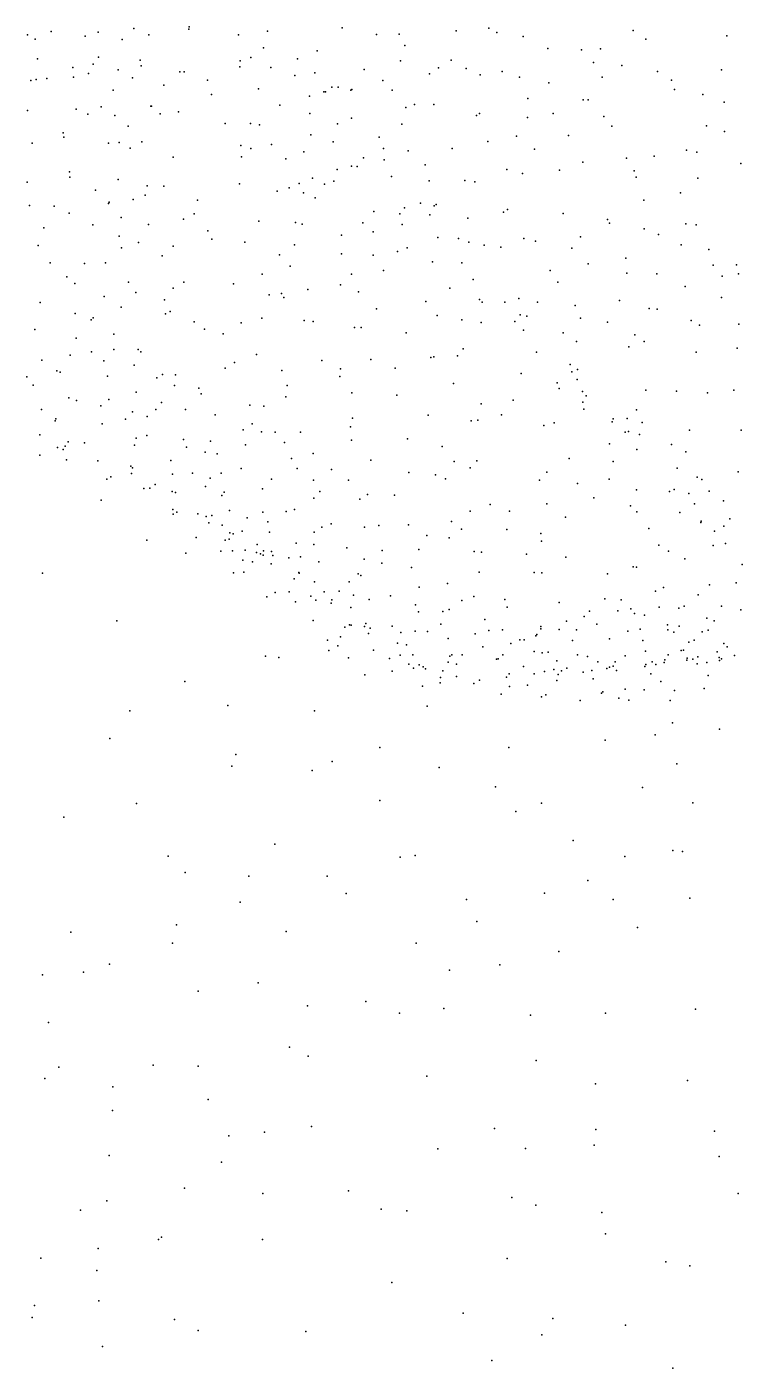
# Model space of a CAD drawing. Header units: metres. Extents: x -23.9 to 23.9, y -27.4 to 27.4.
# Drawn here: x -3.61 to -0.87, y -15.49 to -10.37 of the extents above; entities that cross this region are included whole.
import ezdxf

# ---------------------------------------------------------------- set-up
doc = ezdxf.new("R2010")
doc.units = ezdxf.units.M

msp = doc.modelspace()

# ---------------------------------------------------------------- linework, layer by layer
for p in [(-3.603, -10.398, -5.6785), (-3.5118, -10.3849, 18.0088), (-3.3329, -10.3874, 21.5098), (-3.1969, -10.3741, 16.9929), (-3.14, -10.3982, 16.8278), (-2.9864, -10.3756, 16.5417), (-2.9853, -10.3672, -4.4288), (-2.7973, -10.3979, 16.2959), (-2.6859, -10.3833, 22.1207), (-2.4009, -10.3712, -1.7537), (-2.2702, -10.3971, 15.682), (-2.1829, -10.395, 14.5539), (-1.9658, -10.3831, 15.497), (-1.8414, -10.3723, 22.7182), (-1.8107, -10.3893, 15.4514), (-1.2893, -10.381, 15.3468), (-0.9321, -10.4015, 15.3876), (-3.5733, -10.4146, 18.1449), (-3.3831, -10.4031, 17.6236), (-3.2412, -10.4154, -5.0422), (-2.7018, -10.4477, -3.4551), (-2.1613, -10.4388, 22.6439), (-1.7101, -10.4042, -1.2481), (-1.6157, -10.4498, 15.429), (-1.415, -10.4514, -1.1877), (-1.2413, -10.4143, 22.5908), (-3.564, -10.4892, 21.382), (-3.3318, -10.4832, 17.5295), (-3.1729, -10.4948, 21.5061), (-2.7909, -10.4976, -4.3144), (-2.7503, -10.4842, 21.8437), (-2.5714, -10.4897, 16.1031), (-2.4961, -10.4593, 22.3976), (-2.1782, -10.4969, 15.651), (-1.9843, -10.4949, -1.4808), (-1.4866, -10.4554, 15.3913), (-1.4413, -10.503, 14.2821), (-3.4295, -10.522, -5.516), (-3.3692, -10.5455, 17.722), (-3.3514, -10.5093, 21.4406), (-3.257, -10.5309, 17.3352), (-3.1684, -10.5161, 17.0383), (-3.0208, -10.5391, 16.6841), (-3.0041, -10.5394, -4.767), (-2.7915, -10.5197, 16.382), (-2.674, -10.5225, 22.0119), (-2.5818, -10.5529, -3.261), (-2.5054, -10.5434, -2.5149), (-2.3174, -10.53, 15.8383), (-2.0679, -10.5469, 22.6597), (-2.0337, -10.5238, 15.6127), (-1.9276, -10.5262, 22.6881), (-1.8742, -10.5505, 15.5792), (-1.7903, -10.5377, 14.3607), (-1.3336, -10.5152, 22.5777), (-1.1964, -10.5375, 15.433), (-0.9522, -10.5309, 15.4561), (-3.5906, -10.5726, 18.3149), (-3.5691, -10.5678, 15.1773), (-3.529, -10.564, 18.1971), (-3.4269, -10.5594, 17.941), (-3.2012, -10.5626, 17.1865), (-3.0826, -10.5899, 14.9388), (-2.9148, -10.5712, 21.5533), (-2.7212, -10.6039, 21.7831), (-2.441, -10.5982, 22.3891), (-2.4163, -10.5974, -2.1603), (-2.3644, -10.6068, 22.5042), (-2.2456, -10.5721, 22.5707), (-1.7235, -10.5595, -1.4352), (-1.6122, -10.5815, 15.5157), (-1.4077, -10.559, 15.435), (-1.1441, -10.571, 22.4895), (-1.1317, -10.6067, -1.2156), (-3.275, -10.6087, 17.4653), (-2.9001, -10.6258, 16.5892), (-2.5265, -10.6319, 22.2127), (-2.4714, -10.6151, 16.0989), (-2.4651, -10.6151, -2.7454), (-2.3681, -10.6098, 15.9797), (-2.2103, -10.6097, 15.8061), (-1.6924, -10.6408, 22.6176), (-1.4804, -10.6462, 15.5165), (-1.4614, -10.6465, 22.5629), (-1.0234, -10.6251, 22.385), (-0.9419, -10.6552, 15.5297), (-3.6026, -10.6867, 21.2671), (-3.4175, -10.6817, 18.0342), (-3.3718, -10.7005, 17.892), (-3.3213, -10.673, 17.6846), (-3.269, -10.706, 21.3654), (-3.1321, -10.6697, 21.4287), (-3.1289, -10.6708, 17.0565), (-3.0962, -10.6997, -5.2146), (-3.0261, -10.6917, 16.7908), (-2.6398, -10.6666, 16.3393), (-2.5244, -10.6986, 16.2468), (-2.1582, -10.676, -1.8515), (-2.1252, -10.6635, 22.6033), (-2.0513, -10.6638, 14.4338), (-1.8883, -10.7059, 22.6405), (-1.8768, -10.6983, 15.6827), (-1.5958, -10.6977, 14.2895), (-3.2188, -10.7468, 17.4149), (-2.8482, -10.7363, 16.6433), (-2.7509, -10.7362, 21.5561), (-2.7173, -10.7414, 16.5048), (-2.4185, -10.7382, -3.3383), (-2.3652, -10.7161, 16.0907), (-2.1735, -10.7394, 15.905), (-1.6929, -10.7132, 15.6294), (-1.4023, -10.7097, -1.4611), (-1.3711, -10.7469, 15.5485), (-1.01, -10.7454, 14.2106), (-3.5849, -10.8116, 18.5152), (-3.4666, -10.7721, 18.2687), (-3.4645, -10.7885, 15.0773), (-3.2939, -10.8115, -5.4726), (-3.2522, -10.8086, 17.5801), (-3.1657, -10.8062, 17.3009), (-2.5214, -10.7794, 22.1093), (-2.4351, -10.8064, 22.2409), (-2.2596, -10.7887, -2.3103), (-1.8451, -10.8047, 15.7573), (-1.7351, -10.7852, 22.573), (-1.5371, -10.7821, 15.6253), (-0.9414, -10.7669, 22.2406), (-3.2101, -10.8305, 21.3216), (-2.7875, -10.8209, 14.7493), (-2.75, -10.8321, 16.6382), (-2.6712, -10.8164, 21.6708), (-2.5479, -10.8447, 21.983), (-2.2432, -10.8321, 16.0811), (-2.1486, -10.8407, 22.4851), (-1.9805, -10.8318, 15.836), (-1.6661, -10.8348, 15.7076), (-1.2097, -10.8612, 22.3463), (-1.0861, -10.8386, 22.2831), (-1.0467, -10.8466, 15.6111), (-3.0462, -10.8645, 16.9736), (-2.7856, -10.8643, 21.4917), (-2.6167, -10.8715, 16.5339), (-2.4198, -10.9117, 16.3607), (-2.3656, -10.9001, 14.5321), (-2.3444, -10.9007, 22.329), (-2.3195, -10.8677, -3.5256), (-2.2404, -10.8749, -2.8914), (-2.0836, -10.8942, -2.0234), (-1.7729, -10.9119, 15.8157), (-1.4827, -10.8848, 22.4709), (-1.3154, -10.8687, 22.4377), (-0.8785, -10.8888, 22.1132), (-3.6041, -10.96, 21.128), (-3.4425, -10.9211, 21.2038), (-3.4416, -10.9419, 18.3734), (-3.2563, -10.9501, 17.7415), (-2.5654, -10.9656, 21.7903), (-2.5145, -10.9458, -4.6171), (-2.4326, -10.9568, 22.1309), (-2.213, -10.9386, 16.1622), (-2.0688, -10.956, 16.0225), (-1.9332, -10.9547, 22.5378), (-1.8943, -10.9591, 15.9051), (-1.7119, -10.927, 22.5019), (-1.5707, -10.9148, -1.5709), (-1.2859, -10.9176, 15.6349), (-1.2786, -10.9417, 14.2219), (-1.0431, -10.945, 22.1786), (-3.3433, -10.9918, 18.093), (-3.1537, -11.01, 14.8824), (-3.1464, -10.975, 17.3969), (-3.0821, -10.9765, 17.193), (-2.7935, -10.967, 16.7812), (-2.6489, -10.9949, 21.6345), (-2.6035, -10.9829, -4.8409), (-2.5482, -11.0017, 16.5985), (-2.468, -10.9679, 16.474), (-1.1094, -11.0018, 15.683), (-3.595, -11.0504, -5.8783), (-3.5014, -11.0517, 15.0383), (-3.2931, -11.0417, 17.967), (-3.291, -11.0364, 21.2358), (-3.1997, -11.0266, 17.6201), (-2.9532, -11.0296, 16.9785), (-2.5042, -11.0209, 21.8963), (-2.1631, -11.0592, -3.7154), (-2.1024, -11.041, -3.0354), (-2.0496, -11.0515, -2.4819), (-2.0427, -11.046, 22.4341), (-1.7701, -11.0652, 22.4503), (-1.2492, -11.0296, 22.3116), (-3.444, -11.079, 18.4983), (-3.2454, -11.0956, 17.8538), (-3.0076, -11.1016, 21.3344), (-2.9662, -11.081, -5.4481), (-2.7192, -11.11, 21.5007), (-2.5799, -11.1143, 14.5878), (-2.3228, -11.116, 22.2034), (-2.2796, -11.0724, -4.307), (-2.1809, -11.0821, 22.3093), (-2.0667, -11.0852, 16.1589), (-1.9218, -11.0983, 14.3337), (-1.7846, -11.0757, 15.9556), (-1.5571, -11.0798, 15.8644), (-1.3885, -11.1027, 15.8131), (-1.3803, -11.117, 22.337), (-3.5403, -11.1351, 18.7216), (-3.3532, -11.1242, 18.2653), (-3.2521, -11.1663, 21.2183), (-3.1408, -11.1224, 17.5167), (-2.914, -11.1465, 14.7393), (-2.5542, -11.1211, 21.7381), (-2.4033, -11.1633, 22.01), (-2.2822, -11.1505, -4.5672), (-2.172, -11.1222, 16.3144), (-1.4912, -11.1694, 14.224), (-1.2485, -11.1388, 15.7847), (-1.1928, -11.1607, 22.2065), (-1.0882, -11.1201, 15.7635), (-1.0496, -11.1233, 14.1789), (-3.5619, -11.203, 21.0828), (-3.244, -11.211, 17.9686), (-3.179, -11.1906, 17.717), (-3.0461, -11.2055, 17.2918), (-2.899, -11.1788, 21.3587), (-2.7724, -11.1904, 16.8955), (-2.5831, -11.2005, -5.111), (-2.1533, -11.2109, 22.2555), (-2.0358, -11.1717, -3.5164), (-1.9565, -11.176, -2.6924), (-1.9176, -11.1894, 22.425), (-1.8591, -11.2012, 16.0902), (-1.7956, -11.2089, -1.9745), (-1.7069, -11.176, 16.006), (-1.6632, -11.1854, 22.3707), (-1.524, -11.2132, -1.6525), (-1.1071, -11.2002, 22.1127), (-1.0014, -11.2183, 15.9027), (-3.5158, -11.2689, 18.8155), (-3.3857, -11.2709, 14.9364), (-3.3045, -11.2689, 18.2429), (-3.088, -11.2422, -5.6473), (-2.6408, -11.2386, 16.8258), (-2.4032, -11.2342, -4.9304), (-2.2824, -11.2393, 16.5614), (-2.1894, -11.2254, 16.4443), (-2.0557, -11.2647, -4.0762), (-1.9443, -11.2693, 16.2221), (-1.4613, -11.2722, 22.2838), (-1.3174, -11.2514, 15.9183), (-3.4532, -11.3221, -5.9248), (-2.7066, -11.3117, -5.3667), (-2.5993, -11.282, 21.6288), (-2.3649, -11.312, 14.4434), (-2.2429, -11.2986, 22.135), (-1.6075, -11.2978, 16.0652), (-1.3139, -11.3087, 22.2273), (-1.1996, -11.3108, -1.5649), (-0.9842, -11.2772, 21.9698), (-0.9506, -11.32, 16.0435), (-0.8947, -11.276, -1.4647), (-0.8872, -11.3103, 21.8685), (-3.4223, -11.3478, 21.1025), (-3.2168, -11.3425, 18.0083), (-3.0465, -11.365, 17.4422), (-3.006, -11.3429, 21.2731), (-2.8157, -11.3492, 21.3725), (-2.5322, -11.3704, 16.8225), (-2.4073, -11.353, 21.8891), (-1.9902, -11.3657, 16.376), (-1.9008, -11.3325, -3.6422), (-1.5771, -11.3428, 22.2783), (-1.0908, -11.3595, 16.0836), (-3.5549, -11.4198, 20.9404), (-3.3099, -11.3971, 18.3949), (-3.1891, -11.3819, 21.1886), (-3.0797, -11.4106, 17.5934), (-2.6801, -11.3912, 16.9513), (-2.6322, -11.3857, 14.5544), (-2.624, -11.401, 21.5604), (-2.3393, -11.3795, 16.6882), (-2.082, -11.4163, 22.2065), (-1.8773, -11.4086, 16.2979), (-1.8663, -11.4196, 22.3064), (-1.7798, -11.419, -3.2046), (-1.7259, -11.4046, 22.2824), (-1.6554, -11.4196, 16.1855), (-1.342, -11.4129, 16.1322), (-0.9524, -11.4011, 16.1519), (-3.4204, -11.4625, 18.7938), (-3.2455, -11.4384, 18.2095), (-3.076, -11.4637, 21.2136), (-3.0577, -11.4548, 14.7414), (-2.2705, -11.444, 22.0355), (-2.0382, -11.4706, 16.5224), (-1.7211, -11.4679, -2.8397), (-1.6963, -11.4719, -2.404), (-1.5119, -11.4324, 16.1429), (-1.2286, -11.4431, 22.1223), (-1.1979, -11.4459, 16.1895), (-3.5743, -11.5236, 20.8456), (-3.3592, -11.4865, 21.0585), (-3.3522, -11.4794, 18.6303), (-2.9667, -11.4939, -5.7488), (-2.9272, -11.5222, 21.2591), (-2.7864, -11.4981, 17.1668), (-2.7076, -11.4796, 21.4329), (-2.5464, -11.4892, 21.6495), (-2.5113, -11.4928, 16.8771), (-2.3539, -11.5154, 21.9229), (-2.3289, -11.5158, 16.7584), (-1.9448, -11.487, -4.4448), (-1.8699, -11.4972, -4.1621), (-1.7413, -11.4932, 16.282), (-1.7089, -11.5262, -3.5381), (-1.4914, -11.4799, 22.1918), (-1.3877, -11.4951, 16.2381), (-1.0682, -11.4887, 21.9585), (-1.0364, -11.5066, -1.568), (-0.8862, -11.5033, 14.1242), (-3.4171, -11.5561, 20.9562), (-3.2725, -11.5414, 18.4122), (-2.8558, -11.5401, 14.6273), (-2.1563, -11.5361, 22.0818), (-1.5577, -11.5359, -2.0247), (-1.506, -11.5694, 16.3268), (-1.2841, -11.5434, -1.7183), (-1.2481, -11.5693, 22.0846), (-3.4395, -11.6216, 18.9268), (-3.3578, -11.6086, 18.784), (-3.2736, -11.5995, -6.0087), (-3.1798, -11.5999, 21.1274), (-3.1695, -11.6084, 18.1166), (-2.7288, -11.6195, 17.1984), (-2.0632, -11.6304, 22.1094), (-2.051, -11.6284, -4.9001), (-1.9602, -11.6236, 16.5533), (-1.9393, -11.597, 14.2824), (-1.6585, -11.61, 16.3674), (-1.3067, -11.5897, 16.3607), (-1.0495, -11.6102, 21.8915), (-0.8925, -11.5946, 16.3729), (-3.5482, -11.6409, 14.934), (-3.4905, -11.6818, 20.7985), (-3.3108, -11.643, 18.6532), (-3.1958, -11.6602, 18.2635), (-2.8475, -11.6707, 17.3826), (-2.812, -11.6501, 21.3164), (-2.6314, -11.6795, 21.4739), (-2.4786, -11.6417, 14.4266), (-2.4076, -11.674, 16.9056), (-2.2921, -11.6386, 16.8019), (-2.1986, -11.6709, 14.345), (-1.5301, -11.6574, 22.1167), (-1.5025, -11.6763, 14.1767), (-3.6053, -11.7039, 20.6789), (-3.4782, -11.6863, 19.0372), (-3.297, -11.7014, 20.9502), (-3.1092, -11.7086, 14.7113), (-3.0875, -11.6953, 17.9261), (-3.0376, -11.6963, 17.7478), (-2.4104, -11.7031, 21.7896), (-1.9754, -11.7299, 22.1299), (-1.7171, -11.6916, -4.4892), (-1.5796, -11.7273, -4.1886), (-1.524, -11.6846, -3.6539), (-1.5032, -11.7147, -2.5801), (-3.5816, -11.7356, 19.217), (-3.4446, -11.7845, 20.7252), (-3.1883, -11.7624, 18.397), (-3.0408, -11.738, -5.9637), (-2.9487, -11.7479, 21.1925), (-2.9393, -11.7689, 17.6707), (-2.6158, -11.7804, 17.1964), (-2.6118, -11.7378, -5.6729), (-2.3646, -11.7658, -5.4071), (-2.1929, -11.7746, 16.8077), (-1.573, -11.7493, 16.5155), (-1.484, -11.7605, -3.3894), (-1.4695, -11.7765, -2.9393), (-1.2414, -11.7555, 21.9933), (-1.1249, -11.7587, 16.5329), (-1.0067, -11.7654, 21.7887), (-0.9054, -11.7549, 16.533), (-3.5489, -11.8286, -6.2488), (-3.4161, -11.7943, 19.1001), (-3.3228, -11.8152, 18.9667), (-3.2925, -11.7903, 18.8173), (-3.1123, -11.8291, 18.2815), (-3.0916, -11.8025, 21.0345), (-2.9998, -11.8297, 17.9989), (-2.7539, -11.8125, 17.388), (-2.6998, -11.8165, 21.3729), (-1.8698, -11.8079, -4.9948), (-1.7479, -11.7934, 22.1061), (-1.4815, -11.801, 22.0349), (-1.4784, -11.8276, -4.4362), (-1.277, -11.8302, -1.9606), (-3.4966, -11.8719, 19.29), (-3.4941, -11.8642, 20.5744), (-3.3181, -11.8838, 20.7148), (-3.2289, -11.8661, -6.1254), (-3.2015, -11.838, 18.5666), (-3.1458, -11.8559, 20.9137), (-2.8866, -11.8494, 17.7698), (-2.7444, -11.8835, 14.5008), (-2.3613, -11.8621, 16.9793), (-2.0731, -11.8508, 16.7646), (-1.9084, -11.872, 22.1049), (-1.8837, -11.8694, 14.2365), (-1.7926, -11.849, 16.6011), (-1.5914, -11.8797, 22.026), (-1.3696, -11.8757, 21.9694), (-1.366, -11.8645, 16.6344), (-1.3133, -11.863, -4.0291), (-1.255, -11.8787, -3.77), (-3.5556, -11.9262, 19.5217), (-3.188, -11.939, 20.7653), (-3.1469, -11.9284, 18.6554), (-2.7796, -11.9062, 17.6634), (-2.7087, -11.915, 17.5099), (-2.6564, -11.9154, 17.3789), (-2.5608, -11.9158, 17.2427), (-2.3687, -11.8949, 21.7376), (-1.6312, -11.8898, 16.628), (-1.3202, -11.9158, -2.2605), (-1.3074, -11.9136, -3.312), (-1.2653, -11.9251, 16.6968), (-1.0754, -11.908, 16.6831), (-0.8773, -11.9076, 21.6097), (-3.4882, -11.9746, 19.7521), (-3.4666, -11.9817, 20.4469), (-3.4595, -11.9689, 19.6209), (-3.4474, -11.9525, 19.4443), (-3.3853, -11.9566, 19.3037), (-3.1938, -11.965, 18.8795), (-3.0071, -11.944, 20.9538), (-2.9959, -11.9725, 18.4011), (-2.9037, -11.9502, 18.1041), (-2.7707, -11.9641, 17.8081), (-2.6212, -11.9556, 21.4138), (-2.3652, -11.9458, -5.5846), (-2.1512, -11.9415, 21.8789), (-2.0199, -11.9698, 21.9666), (-1.3803, -11.9602, -4.7641), (-1.2754, -11.9819, -3.0549), (-1.1439, -11.9633, 21.831), (-3.5552, -12.0039, 20.221), (-3.4538, -12.021, 20.0586), (-3.3343, -12.0258, 19.7622), (-3.055, -12.0244, 14.6178), (-2.9241, -11.9916, 18.2751), (-2.879, -11.9979, 21.1284), (-2.5947, -12.0169, 17.516), (-2.5125, -11.9966, 14.3943), (-2.2922, -12.0229, 17.0212), (-1.9733, -12.0274, -5.4292), (-1.8874, -12.0253, 16.7902), (-1.5344, -12.016, 21.9454), (-1.3668, -12.0271, 16.7761), (-1.0889, -11.9909, -3.9796), (-3.2848, -12.0863, 20.1491), (-3.2077, -12.0457, 19.1674), (-3.205, -12.0737, 19.6582), (-3.2024, -12.0525, 19.3865), (-3.0496, -12.0758, 18.8545), (-2.9725, -12.0721, 20.9074), (-2.9046, -12.0913, 18.5285), (-2.8636, -12.0729, 18.3629), (-2.787, -12.0544, 18.1102), (-2.5736, -12.0551, -5.9005), (-2.4424, -12.0587, 17.2522), (-2.1464, -12.0699, -5.6106), (-2.0442, -12.0788, 21.8917), (-1.9126, -12.0521, 22.0123), (-1.619, -12.0685, 16.7786), (-1.1213, -12.053, -4.4963), (-1.0461, -12.0876, 16.8631), (-0.8888, -12.0666, 14.2649), (-3.3003, -12.0948, 20.4551), (-3.1585, -12.1305, 20.0058), (-3.1358, -12.1298, 19.8348), (-3.115, -12.1157, 19.5165), (-3.0499, -12.1426, 19.3719), (-2.9231, -12.1238, 18.6815), (-2.7055, -12.1316, 21.3065), (-2.6711, -12.0951, 17.9352), (-2.5101, -12.0985, 21.5297), (-2.487, -12.1418, 17.6085), (-2.3768, -12.0992, 21.6302), (-2.0063, -12.0939, 16.8983), (-1.6473, -12.0985, 21.9356), (-1.5029, -12.1116, 16.8293), (-1.3814, -12.0956, 21.8667), (-1.2769, -12.1359, -5.0443), (-1.1512, -12.1421, -2.6489), (-1.133, -12.135, 21.7354), (-1.0273, -12.097, -1.9624), (-0.9999, -12.1412, -3.4099), (-3.3211, -12.1753, -6.2479), (-3.0373, -12.1456, 19.048), (-2.8607, -12.1578, 21.0277), (-2.8523, -12.1444, 14.4959), (-2.5092, -12.1684, 17.7524), (-2.3336, -12.172, 17.3083), (-2.3049, -12.1534, 17.1779), (-2.2013, -12.1565, 17.0334), (-1.8354, -12.1918, 14.2391), (-1.62, -12.1891, 16.879), (-1.4395, -12.1671, -5.325), (-1.0776, -12.1499, -2.9888), (-1.0554, -12.1894, 21.6416), (-0.9446, -12.1785, 16.9558), (-3.0474, -12.211, 20.6464), (-3.0466, -12.2293, 20.3788), (-3.032, -12.2217, 20.1893), (-2.9525, -12.2279, 19.136), (-2.9201, -12.2384, 19.5873), (-2.8993, -12.2344, 19.3756), (-2.8309, -12.2145, 18.7354), (-2.7642, -12.2424, 21.1227), (-2.7038, -12.2211, 18.4271), (-2.6144, -12.2187, 14.3972), (-2.5835, -12.2107, 18.0815), (-1.9123, -12.2178, -5.7104), (-1.7618, -12.217, 21.9089), (-1.5488, -12.2405, 21.8357), (-1.2998, -12.1969, 21.7714), (-1.2755, -12.2199, 14.2998), (-1.1115, -12.2223, 16.9714), (-0.9206, -12.2465, -3.1562), (-2.91, -12.2623, 19.8014), (-2.86, -12.271, 18.9933), (-2.7833, -12.2933, 18.8665), (-2.6853, -12.2576, 21.245), (-2.6785, -12.2976, 18.6085), (-2.4789, -12.2792, 18.0313), (-2.4427, -12.2655, 17.8933), (-2.316, -12.2787, 17.6074), (-2.2609, -12.272, 17.4427), (-2.1483, -12.2699, 17.1963), (-1.9832, -12.2565, 21.8497), (-1.9451, -12.2856, 17.0381), (-1.7719, -12.2869, 16.9627), (-1.2304, -12.2843, 21.6794), (-1.0321, -12.2603, -2.2253), (-1.03, -12.2555, -4.9643), (-0.9789, -12.2942, 17.0482), (-0.9438, -12.2748, 21.5012), (-3.1472, -12.3281, 14.5964), (-2.9588, -12.3178, 20.6184), (-2.8484, -12.328, 20.819), (-2.8323, -12.325, 19.9943), (-2.8304, -12.3, 19.2294), (-2.8172, -12.3045, 19.6408), (-2.7262, -12.3444, 21.0313), (-2.5771, -12.3394, 21.3382), (-2.509, -12.3446, 18.3208), (-2.5086, -12.2981, 18.1695), (-2.0782, -12.3099, 21.7513), (-1.992, -12.3198, -5.9198), (-1.6431, -12.3031, -5.6826), (-1.6405, -12.3325, 14.319), (-1.1915, -12.3469, -5.4403), (-0.9843, -12.3489, 14.4021), (-0.9374, -12.3406, -2.5129), (-2.9977, -12.3775, -6.1679), (-2.8647, -12.3702, 20.4072), (-2.8195, -12.3687, 20.263), (-2.7713, -12.3668, -6.0705), (-2.7278, -12.3758, 19.853), (-2.713, -12.3811, 18.9679), (-2.7028, -12.3856, 19.2461), (-2.7019, -12.3691, 19.3822), (-2.6715, -12.3717, 18.8297), (-2.6659, -12.3873, 19.5484), (-2.6047, -12.3954, 21.1758), (-2.5608, -12.3921, 18.6083), (-2.3834, -12.358, 21.4755), (-2.3167, -12.4003, 18.002), (-2.2488, -12.3678, 21.5743), (-2.1078, -12.3645, 17.4118), (-1.8977, -12.3714, 21.8573), (-1.8688, -12.3738, 17.1297), (-1.6968, -12.3813, 21.7884), (-1.5467, -12.3937, 17.0648), (-1.1549, -12.3697, 21.5777), (-1.0922, -12.3991, 17.1272), (-2.7808, -12.4041, 14.4219), (-2.7761, -12.45, 20.7298), (-2.7438, -12.4116, 20.8676), (-2.6721, -12.4193, 19.9752), (-2.4903, -12.4112, 18.4871), (-2.2502, -12.416, 17.8801), (-2.1368, -12.4328, 17.6668), (-1.8786, -12.4507, 17.2805), (-1.2902, -12.4301, -5.6718), (-1.2774, -12.431, 21.5885), (-0.8737, -12.4212, 17.1769), (-3.546, -12.454, -6.3704), (-2.8162, -12.4531, 20.6031), (-2.5849, -12.4764, 19.1677), (-2.5666, -12.4524, 19.4585), (-2.5657, -12.4547, 19.6366), (-2.5064, -12.4877, 18.7762), (-2.3747, -12.487, 18.4321), (-2.3399, -12.4564, 18.2432), (-2.3293, -12.4635, 21.3803), (-1.9989, -12.4936, 21.6148), (-1.6682, -12.452, 17.1169), (-1.6388, -12.4525, -5.9308), (-1.3876, -12.4571, 17.1484), (-0.9984, -12.4985, 17.2387), (-0.8968, -12.4908, 19.5526), (-2.6883, -12.5445, 20.5917), (-2.6566, -12.5284, 20.4275), (-2.6032, -12.5258, 20.2535), (-2.521, -12.5417, 18.9973), (-2.4695, -12.5262, 19.4022), (-2.4121, -12.5234, 18.6471), (-2.3578, -12.539, 21.2562), (-2.2163, -12.5411, 18.1962), (-2.1069, -12.5075, 21.5066), (-1.8978, -12.5429, 17.5906), (-1.398, -12.552, 17.2424), (-1.2042, -12.5227, 19.6198), (-1.1745, -12.5096, 17.2279), (-1.0412, -12.5376, 19.8119), (-2.579, -12.5636, 20.9051), (-2.5019, -12.5575, 20.0753), (-2.4428, -12.5691, 19.2071), (-2.4401, -12.5556, 19.8784), (-2.3681, -12.5857, 19.4828), (-2.2986, -12.5548, -6.0955), (-2.1212, -12.5752, 18.0692), (-2.1092, -12.6025, 21.3785), (-2.0171, -12.6012, 17.9699), (-1.9923, -12.5935, 21.446), (-1.9438, -12.5593, 17.7185), (-1.7801, -12.5548, 17.4257), (-1.7708, -12.5842, 21.509), (-1.5727, -12.567, 21.5814), (-1.4565, -12.5991, 19.5825), (-1.349, -12.5976, 19.6692), (-1.3359, -12.5564, -5.913), (-1.2992, -12.5903, 14.4652), (-1.1912, -12.5845, 19.7757), (-1.115, -12.5875, 19.4342), (-1.0958, -12.5808, 17.3091), (-0.9521, -12.5808, 14.621), (-0.8787, -12.5947, 17.3961), (-3.2616, -12.6358, 14.5762), (-2.5123, -12.6349, 20.4285), (-2.3729, -12.6523, 21.0932), (-2.3665, -12.653, 18.9564), (-2.3108, -12.6466, 18.7822), (-2.2104, -12.6565, 21.2225), (-2.0241, -12.6492, 18.1262), (-1.8565, -12.6314, 14.4376), (-1.5443, -12.6383, 14.466), (-1.4771, -12.6195, 21.5052), (-1.4287, -12.6489, 17.3358), (-1.2851, -12.6081, 17.3128), (-1.2466, -12.6151, 19.4318), (-1.1592, -12.6518, 19.9301), (-1.1145, -12.6563, -5.9402), (-1.0081, -12.6264, 19.2987), (-0.98, -12.6362, 20.0498), (-2.4081, -12.6981, 20.372), (-2.3913, -12.6608, 20.1659), (-2.3164, -12.6582, 19.9263), (-2.3, -12.6842, 19.0711), (-2.2942, -12.6646, 19.2582), (-2.1772, -12.6808, 19.7494), (-2.1223, -12.6765, 18.39), (-2.0747, -12.6778, 21.2744), (-1.9963, -12.7038, 19.7899), (-1.8934, -12.6865, 21.296), (-1.8414, -12.6737, 17.8883), (-1.7892, -12.6713, 19.6393), (-1.6614, -12.6942, 17.6429), (-1.6573, -12.6881, 19.395), (-1.6429, -12.6667, 19.5984), (-1.6426, -12.6577, 17.5008), (-1.5726, -12.669, 21.3945), (-1.5069, -12.6707, 19.396), (-1.3806, -12.7057, 19.2139), (-1.3099, -12.6761, 19.8505), (-1.2634, -12.6687, 21.4061), (-1.1573, -12.671, 17.3964), (-1.134, -12.6799, 19.2054), (-1.0261, -12.6779, 17.4594), (-1.003, -12.6721, 21.2497), (-2.4576, -12.7105, 20.866), (-2.4525, -12.7494, 20.7211), (-2.4183, -12.7325, 20.5461), (-2.281, -12.748, 21.0421), (-2.1902, -12.7215, 19.955), (-2.1561, -12.7285, 18.6454), (-1.8639, -12.7354, 19.881), (-1.7575, -12.7226, 19.3098), (-1.7222, -12.7093, 17.7921), (-1.7057, -12.7095, 19.7619), (-1.6682, -12.753, 19.9115), (-1.6368, -12.7586, 21.2172), (-1.615, -12.7561, 19.1262), (-1.5212, -12.711, 19.7408), (-1.2525, -12.7121, 19.1366), (-1.2433, -12.752, 18.9854), (-1.1065, -12.7502, 18.9345), (-1.0971, -12.749, 14.7723), (-1.0776, -12.7173, 20.1221), (-1.0576, -12.7106, 19.0601), (-0.9688, -12.7549, 18.8536), (-0.9437, -12.7227, 20.2932), (-0.9313, -12.7361, 20.9771), (-2.6934, -12.7711, 14.4333), (-2.6436, -12.7767, -6.2175), (-2.3768, -12.7772, 14.4617), (-2.2199, -12.7804, 20.2576), (-2.1799, -12.7675, 18.8329), (-2.146, -12.8022, 18.9734), (-2.1311, -12.7664, 20.143), (-2.1068, -12.8048, 19.1248), (-1.9966, -12.7945, 20.21), (-1.9905, -12.7711, 19.2084), (-1.9824, -12.7659, 21.1322), (-1.9645, -12.8021, 18.4848), (-1.9423, -12.7662, 18.3388), (-1.8124, -12.7826, 18.1666), (-1.8055, -12.7822, 20.0504), (-1.788, -12.7665, 19.1605), (-1.5815, -12.7887, 20.0248), (-1.5027, -12.7665, 17.5897), (-1.464, -12.7724, 19.0025), (-1.4249, -12.7934, 21.1972), (-1.3668, -12.8101, 18.7579), (-1.3584, -12.793, 20.0317), (-1.3202, -12.7702, 17.477), (-1.2412, -12.8034, 18.0255), (-1.218, -12.7927, 17.6837), (-1.2038, -12.8028, 18.6535), (-1.172, -12.7958, 17.9039), (-1.1688, -12.785, 18.7834), (-1.1563, -12.7665, 21.27), (-1.0855, -12.7862, 17.7451), (-1.0839, -12.7795, 17.5861), (-1.0621, -12.7824, 18.6944), (-1.0451, -12.8007, 18.3688), (-1.0433, -12.7737, 21.0588), (-1.0085, -12.7951, 18.5182), (-0.9618, -12.776, 17.6493), (-0.9604, -12.7882, 18.1023), (-0.9528, -12.7817, 17.8807), (-0.9033, -12.7684, 18.6571), (-2.3151, -12.8423, 20.6862), (-2.2101, -12.8285, 20.4875), (-2.1285, -12.8168, 21.0086), (-2.0918, -12.8122, 20.3463), (-2.0829, -12.8201, 18.7514), (-2.0261, -12.8525, 20.5085), (-2.0172, -12.8277, 19.0231), (-1.9647, -12.8494, 20.9828), (-1.7738, -12.8519, 18.5995), (-1.7634, -12.8394, 20.3073), (-1.7081, -12.8113, 20.1414), (-1.6674, -12.8384, 18.3468), (-1.6291, -12.8303, 18.1363), (-1.5923, -12.8218, 17.9091), (-1.5765, -12.8417, 18.6736), (-1.5637, -12.827, 18.8085), (-1.543, -12.8177, 21.1109), (-1.4804, -12.8319, 20.1626), (-1.448, -12.8267, 18.4135), (-1.4428, -12.8586, 20.9676), (-1.3902, -12.8184, 18.2381), (-1.3805, -12.8131, 18.0659), (-1.3542, -12.8258, 18.589), (-1.2451, -12.811, 18.295), (-1.2224, -12.8395, -6.1007), (-1.0037, -12.8449, 20.4668), (-3.002, -12.8686, -6.3032), (-2.094, -12.886, 20.8586), (-2.0265, -12.8732, 18.8664), (-1.8987, -12.8759, 20.5563), (-1.8771, -12.8635, 18.793), (-1.7617, -12.8877, 20.5423), (-1.6932, -12.882, 20.8803), (-1.5809, -12.8649, 20.3367), (-1.4114, -12.9122, 20.4789), (-1.4056, -12.908, 20.793), (-1.32, -12.8979, 20.3719), (-1.2475, -12.9003, 20.8233), (-1.1846, -12.8683, 20.9381), (-1.1323, -12.9022, 20.4269), (-1.019, -12.8948, 20.6723), (-2.8375, -12.9598, 14.5053), (-2.0765, -12.9626, 14.5669), (-1.7941, -12.9163, 20.7567), (-1.6395, -12.9268, 14.5864), (-1.6237, -12.9194, -6.2345), (-1.4923, -12.9405, 20.6764), (-1.3451, -12.932, 14.7988), (-1.306, -12.9395, 20.6834), (-1.1481, -12.9409, 20.6814), (-3.2124, -12.9806, 14.5035), (-2.5066, -12.9807, -6.3134), (-1.1402, -13.0264, 15.1814), (-0.96, -13.0505, -6.1844), (-3.2889, -13.0862, -6.4363), (-1.3968, -13.0918, 15.0046), (-1.2065, -13.0714, -6.2483), (-2.8066, -13.1466, -6.4061), (-2.2572, -13.1197, -6.3731), (-1.7653, -13.1202, -6.3557), (-2.8224, -13.1919, 14.6057), (-2.5154, -13.2088, -6.4264), (-2.4396, -13.1734, 14.6282), (-2.0306, -13.1964, 14.751), (-1.1237, -13.1821, 15.4561), (-1.8158, -13.2712, 14.9888), (-1.2538, -13.2728, -6.3888), (-3.186, -13.3345, 14.6518), (-2.2579, -13.3233, 14.8037), (-1.7384, -13.365, -6.4757), (-1.6404, -13.3326, 15.1834), (-1.0627, -13.3322, 15.7708), (-3.464, -13.386, -6.5042), (-1.5186, -13.4758, 15.502), (-2.6581, -13.4893, 14.8119), (-1.1387, -13.5142, 15.9863), (-1.1017, -13.5178, -6.5171), (-3.0652, -13.5352, 14.7332), (-2.1792, -13.5389, -6.5346), (-2.1225, -13.533, 15.1938), (-1.3213, -13.5371, 15.8216), (-3.0013, -13.5979, -6.5279), (-2.7577, -13.6122, -6.5184), (-2.4586, -13.6115, 15.1105), (-1.4629, -13.6285, -6.5961), (-2.3854, -13.6778, -6.5172), (-1.6286, -13.6768, 15.7111), (-2.7906, -13.7111, 15.061), (-1.926, -13.7012, -6.5592), (-1.3667, -13.701, 16.0412), (-1.0737, -13.696, 16.2882), (-3.4373, -13.826, 14.938), (-3.0337, -13.7976, 15.0465), (-2.6155, -13.8235, 15.3311), (-1.8873, -13.7856, 15.7064), (-1.2737, -13.8085, -6.6196), (-3.0486, -13.8683, -6.4692), (-2.1182, -13.8672, 15.69), (-1.5744, -13.8993, 16.1377), (-3.3895, -13.9788, -6.3802), (-3.2892, -13.9478, 15.1882), (-1.9912, -13.9707, 15.9182), (-1.7992, -13.9502, -6.5732), (-3.545, -13.9891, 15.1571), (-2.7217, -14.0199, 15.5616), (-2.9512, -14.0515, 15.4814), (-2.3104, -14.0903, 15.9086), (-2.5331, -14.1066, 15.8019), (-2.1819, -14.1355, -6.548), (-2.0128, -14.1175, 16.1242), (-1.6815, -14.1424, 16.272), (-1.3962, -14.1346, 16.402), (-1.0523, -14.1197, -6.6177), (-3.5224, -14.171, 15.4555), (-2.6017, -14.2657, 15.9988), (-3.4826, -14.3417, -6.2664), (-3.1225, -14.3336, -6.3312), (-2.9509, -14.3379, 15.9377), (-2.5307, -14.2992, -6.4433), (-1.66, -14.3158, -6.5902), (-3.5371, -14.3846, 15.7903), (-2.0774, -14.3756, 16.4028), (-1.0829, -14.3919, -6.5639), (-3.2772, -14.4169, 15.9402), (-1.4333, -14.4053, -6.6056), (-2.9123, -14.4653, 16.1554), (-3.2781, -14.5075, -6.2573), (-2.8338, -14.6032, -6.3088), (-2.6975, -14.5892, 16.4342), (-2.5185, -14.5685, -6.373), (-1.8193, -14.5762, -6.4896), (-1.433, -14.5798, 16.6585), (-0.9797, -14.5862, 16.8355), (-2.036, -14.6531, 16.6402), (-1.7013, -14.6523, 16.6837), (-1.4383, -14.6391, -6.5143), (-3.2903, -14.6788, 16.3805), (-2.8616, -14.7043, 16.603), (-0.962, -14.6832, -6.4245), (-3.0038, -14.8032, 16.7935), (-3.3003, -14.8515, 16.802), (-2.7044, -14.8241, -6.2611), (-2.3776, -14.8133, 16.717), (-1.7534, -14.8391, -6.3888), (-0.889, -14.8236, 16.9294), (-3.4009, -14.8881, -6.1336), (-2.2519, -14.8845, -6.2996), (-2.1539, -14.8903, 16.8056), (-1.662, -14.8693, 16.8567), (-1.4092, -14.8972, -6.3877), (-3.102, -14.9993, 17.0058), (-3.091, -14.9911, -6.1367), (-2.7055, -15.0003, 16.8452), (-1.396, -14.9786, 16.8854), (-3.3326, -15.0341, 17.1245), (-3.5522, -15.0717, 17.2409), (-1.7717, -15.0725, -6.2779), (-1.1654, -15.0847, 16.8463), (-1.0736, -15.1007, -6.3075), (-3.3384, -15.1179, -6.0488), (-2.2111, -15.1644, -6.1882), (-3.5764, -15.2525, -5.9589), (-3.331, -15.2344, 17.2676), (-3.5855, -15.2975, 17.4678), (-3.0419, -15.3055, -6.012), (-1.939, -15.2812, -6.1636), (-1.5968, -15.3021, 16.992), (-2.9513, -15.3473, 17.1941), (-2.5393, -15.3517, 17.1017), (-1.6383, -15.3646, -6.141), (-1.3194, -15.3268, 16.927), (-3.3164, -15.4091, -5.93), (-1.8291, -15.4624, 17.078), (-1.1386, -15.4914, -6.0954)]:
    msp.add_point(p)

doc.saveas('drawing.dxf')
